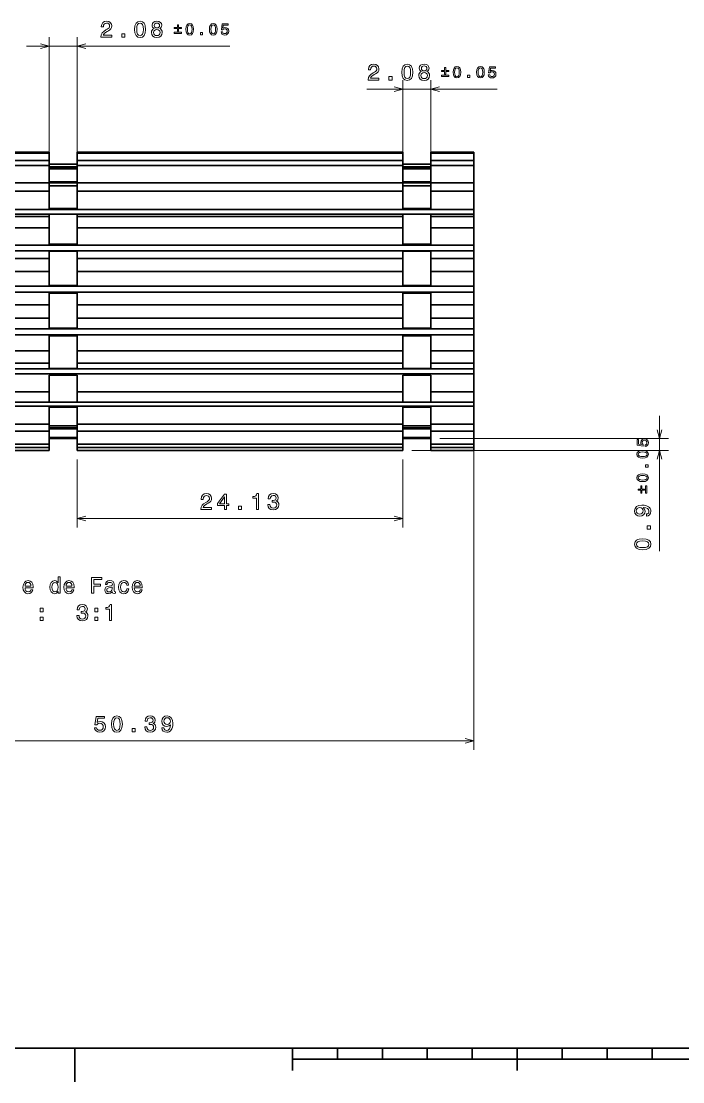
# Model space of a CAD drawing. Extents: x -858 to 594, y 0 to 420.
# Drawn here: x 136.7 to 283.8, y 2.5 to 238.1 of the extents above; entities that cross this region are included whole.
import ezdxf

# ---------------------------------------------------------------- set-up
doc = ezdxf.new("R2010")
doc.units = 0

msp = doc.modelspace()

# ---------------------------------------------------------------- linework, layer by layer
at = {"color": 7, "lineweight": 13}
for p, q in [((142.905975, 208.348877), (142.905975, 234.62178)), ((149.154984, 208.348877), (149.154984, 234.62178)), ((137.905975, 232.62178), (183.085144, 232.62178)), ((213.562073, 223.079788), (242.492249, 223.079788)), ((237.31897, 151.529068), (237.31897, 76.266136)), ((278.586517, 120.414558), (278.586517, 150.454559)), ((229.793976, 145.454559), (280.586517, 145.454559)), ((223.544968, 142.763916), (280.586517, 142.763916)), ((149.154984, 127.65995), (221.544968, 127.65995)), ((86.135406, 78.266136), (237.31897, 78.266136))]:
    msp.add_line(p, q, dxfattribs=at)
at = {"color": 7, "lineweight": 13, "ltscale": 0.418273}
for p, q in [((221.544968, 208.348877), (221.544968, 225.079788)), ((227.793976, 208.348877), (227.793976, 225.079788))]:
    msp.add_line(p, q, dxfattribs=at)
at = {"color": 7, "lineweight": 35}
for p, q in [((99.393982, 209.03952), (142.905975, 209.03952)), ((142.905975, 208.838867), (99.393982, 208.838867)), ((149.154984, 209.03952), (221.544968, 209.03952)), ((221.544968, 208.838867), (149.154984, 208.838867)), ((99.393982, 207.176407), (142.905975, 207.176407)), ((142.905975, 206.07608), (99.393982, 206.07608)), ((149.154984, 207.176407), (221.544968, 207.176407)), ((221.544968, 206.07608), (149.154984, 206.07608)), ((99.393982, 202.251892), (142.905975, 202.251892)), ((142.905975, 200.359604), (99.393982, 200.359604)), ((149.154984, 202.251892), (221.544968, 202.251892)), ((221.544968, 200.359604), (149.154984, 200.359604)), ((86.058983, 196.320297), (237.31897, 196.320297)), ((86.058983, 195.296249), (237.31897, 195.296249)), ((99.393982, 194.748062), (142.905975, 194.748062)), ((149.154984, 194.748062), (221.544968, 194.748062)), ((142.905975, 192.249023), (99.393982, 192.249023)), ((221.544968, 192.249023), (149.154984, 192.249023)), ((86.058983, 188.40741), (237.31897, 188.40741)), ((86.058983, 187.15744), (237.31897, 187.15744)), ((99.393982, 185.399399), (142.905975, 185.399399)), ((149.154984, 185.399399), (221.544968, 185.399399)), ((142.905975, 182.538254), (99.393982, 182.538254)), ((221.544968, 182.538254), (149.154984, 182.538254)), ((86.058983, 179.270386), (237.31897, 179.270386)), ((86.058983, 177.916824), (237.31897, 177.916824)), ((99.393982, 175.121048), (142.905975, 175.121048)), ((149.154984, 175.121048), (221.544968, 175.121048)), ((142.905975, 172.177856), (99.393982, 172.177856)), ((221.544968, 172.177856), (149.154984, 172.177856)), ((86.058983, 169.803604), (237.31897, 169.803604)), ((86.058983, 168.478973), (237.31897, 168.478973)), ((99.393982, 164.919113), (142.905975, 164.919113)), ((149.154984, 164.919113), (221.544968, 164.919113)), ((86.058983, 160.933746), (237.31897, 160.933746)), ((142.905975, 162.181961), (99.393982, 162.181961)), ((221.544968, 162.181961), (149.154984, 162.181961)), ((86.058983, 159.7677), (237.31897, 159.7677)), ((99.393982, 155.792236), (142.905975, 155.792236)), ((149.154984, 155.792236), (221.544968, 155.792236)), ((142.905975, 153.529068), (99.393982, 153.529068)), ((221.544968, 153.529068), (149.154984, 153.529068)), ((86.058983, 152.635742), (237.31897, 152.635742)), ((99.393982, 148.633804), (142.905975, 148.633804)), ((149.154984, 148.633804), (221.544968, 148.633804)), ((142.905975, 147.066162), (99.393982, 147.066162)), ((221.544968, 147.066162), (149.154984, 147.066162)), ((99.393982, 144.144562), (142.905975, 144.144562)), ((149.154984, 144.144562), (221.544968, 144.144562)), ((142.905975, 143.425888), (99.393982, 143.425888)), ((99.393982, 142.763916), (142.905975, 142.763916)), ((221.544968, 143.425888), (149.154984, 143.425888)), ((149.154984, 142.763916), (221.544968, 142.763916)), ((10, 10), (584, 10)), ((197, 7.5), (397, 7.5))]:
    msp.add_line(p, q, dxfattribs=at)
at = {"color": 7, "lineweight": 35, "ltscale": 0.005016}
for p, q in [((142.905975, 208.838867), (142.905975, 209.03952)), ((149.154984, 208.838867), (149.154984, 209.03952)), ((221.544968, 208.838867), (221.544968, 209.03952)), ((227.793976, 208.838867), (227.793976, 209.03952)), ((237.31897, 208.838867), (237.31897, 209.03952))]:
    msp.add_line(p, q, dxfattribs=at)
at = {"color": 7, "lineweight": 35, "ltscale": 0.041562}
for p, q in [((142.905975, 207.176392), (142.905975, 208.838867)), ((149.154984, 207.176392), (149.154984, 208.838867)), ((221.544968, 207.176392), (221.544968, 208.838867)), ((227.793976, 207.176392), (227.793976, 208.838867)), ((237.31897, 207.176392), (237.31897, 208.838867))]:
    msp.add_line(p, q, dxfattribs=at)
at = {"color": 7, "lineweight": 35, "ltscale": 0.238125}
for p, q in [((227.793976, 209.03952), (237.31897, 209.03952)), ((237.31897, 208.838867), (227.793976, 208.838867)), ((227.793976, 207.176407), (237.31897, 207.176407)), ((237.31897, 206.07608), (227.793976, 206.07608)), ((227.793976, 202.251892), (237.31897, 202.251892)), ((237.31897, 200.359604), (227.793976, 200.359604)), ((227.793976, 194.748062), (237.31897, 194.748062)), ((237.31897, 192.249023), (227.793976, 192.249023)), ((227.793976, 185.399399), (237.31897, 185.399399)), ((237.31897, 182.538254), (227.793976, 182.538254)), ((227.793976, 175.121048), (237.31897, 175.121048)), ((237.31897, 172.177856), (227.793976, 172.177856)), ((227.793976, 164.919113), (237.31897, 164.919113)), ((237.31897, 162.181961), (227.793976, 162.181961)), ((227.793976, 155.792236), (237.31897, 155.792236)), ((237.31897, 153.529068), (227.793976, 153.529068)), ((227.793976, 148.633804), (237.31897, 148.633804)), ((237.31897, 147.066162), (227.793976, 147.066162)), ((227.793976, 144.144562), (237.31897, 144.144562)), ((237.31897, 143.425888), (227.793976, 143.425888)), ((227.793976, 142.763916), (237.31897, 142.763916))]:
    msp.add_line(p, q, dxfattribs=at)
at = {"color": 7, "lineweight": 35, "ltscale": 0.027508}
for p, q in [((142.905975, 206.07608), (142.905975, 207.176407)), ((149.154984, 206.07608), (149.154984, 207.176407)), ((221.544968, 206.07608), (221.544968, 207.176407)), ((227.793976, 206.07608), (227.793976, 207.176407)), ((237.31897, 206.07608), (237.31897, 207.176407))]:
    msp.add_line(p, q, dxfattribs=at)
at = {"color": 7, "lineweight": 35, "ltscale": 0.156225}
for p, q in [((142.905975, 206.348877), (149.154984, 206.348877)), ((142.905975, 205.759644), (149.154984, 205.759644)), ((142.905975, 205.571014), (149.154968, 205.571014)), ((142.905975, 205.377808), (149.154984, 205.377808)), ((221.544968, 206.348877), (227.793976, 206.348877)), ((221.544968, 205.759644), (227.793976, 205.759644)), ((221.544968, 205.571014), (227.793961, 205.571014)), ((221.544968, 205.377808), (227.793976, 205.377808)), ((142.905975, 202.456223), (149.154984, 202.456223)), ((142.905975, 202.234467), (149.154968, 202.234467)), ((142.905975, 201.577896), (149.154984, 201.577896)), ((221.544968, 202.456223), (227.793976, 202.456223)), ((221.544968, 202.234467), (227.793961, 202.234467)), ((221.544968, 201.577896), (227.793976, 201.577896)), ((142.905975, 196.553452), (149.154984, 196.553452)), ((221.544968, 196.553452), (227.793976, 196.553452)), ((142.905975, 195.264603), (149.154984, 195.264603)), ((221.544968, 195.264603), (227.793976, 195.264603)), ((142.905975, 188.629166), (149.154984, 188.629166)), ((221.544968, 188.629166), (227.793976, 188.629166)), ((142.905975, 187.055954), (149.154984, 187.055954)), ((221.544968, 187.055954), (227.793976, 187.055954)), ((142.905975, 179.459015), (149.154984, 179.459015)), ((221.544968, 179.459015), (227.793976, 179.459015)), ((142.905975, 177.755447), (149.154984, 177.755447)), ((221.544968, 177.755447), (227.793976, 177.755447)), ((142.905975, 169.940659), (149.154984, 169.940659)), ((221.544968, 169.940659), (227.793976, 169.940659)), ((142.905975, 168.273483), (149.154984, 168.273483)), ((221.544968, 168.273483), (227.793976, 168.273483)), ((142.905975, 161.005798), (149.154984, 161.005798)), ((221.544968, 161.005798), (227.793976, 161.005798)), ((142.905975, 159.538223), (149.154984, 159.538223)), ((221.544968, 159.538223), (227.793976, 159.538223)), ((142.905975, 153.529068), (149.154984, 153.529068)), ((221.544968, 153.529068), (227.793976, 153.529068)), ((142.905975, 152.404739), (149.154984, 152.404739)), ((221.544968, 152.404739), (227.793976, 152.404739)), ((142.905975, 148.242325), (149.154984, 148.242325)), ((142.905975, 147.781219), (149.154968, 147.781219)), ((142.905975, 147.571289), (149.154984, 147.571289)), ((221.544968, 148.242325), (227.793976, 148.242325)), ((221.544968, 147.781219), (227.793961, 147.781219)), ((221.544968, 147.571289), (227.793976, 147.571289)), ((142.905975, 145.663071), (149.154984, 145.663071)), ((142.905975, 145.511032), (149.154984, 145.511032)), ((142.905975, 145.454559), (149.154984, 145.454559)), ((221.544968, 145.663071), (227.793976, 145.663071)), ((221.544968, 145.511032), (227.793976, 145.511032)), ((221.544968, 145.454559), (227.793976, 145.454559))]:
    msp.add_line(p, q, dxfattribs=at)
at = {"color": 7, "lineweight": 35, "ltscale": 0.090496}
for p, q in [((142.905975, 202.456223), (142.905975, 206.07608)), ((149.154984, 202.456223), (149.154984, 206.07608)), ((221.544968, 202.456223), (221.544968, 206.07608)), ((227.793976, 202.456223), (227.793976, 206.07608)), ((142.905975, 188.629166), (142.905975, 192.249023)), ((149.154984, 188.629166), (149.154984, 192.249023)), ((221.544968, 188.629166), (221.544968, 192.249023)), ((227.793976, 188.629166), (227.793976, 192.249023))]:
    msp.add_line(p, q, dxfattribs=at)
at = {"color": 7, "lineweight": 35, "ltscale": 0.09604}
for p, q in [((237.31897, 202.234467), (237.31897, 206.07608)), ((237.31897, 188.40741), (237.31897, 192.249023))]:
    msp.add_line(p, q, dxfattribs=at)
at = {"color": 7, "lineweight": 35, "ltscale": 0.047307}
for p, q in [((142.905975, 200.359604), (142.905975, 202.251892)), ((149.154984, 200.359604), (149.154984, 202.251892)), ((221.544968, 200.359604), (221.544968, 202.251892)), ((227.793976, 200.359604), (227.793976, 202.251892)), ((237.31897, 200.359604), (237.31897, 202.251892))]:
    msp.add_line(p, q, dxfattribs=at)
at = {"color": 7, "lineweight": 35, "ltscale": 0.095154}
for p, q in [((142.905975, 196.553452), (142.905975, 200.359604)), ((149.154984, 196.553452), (149.154984, 200.359604)), ((221.544968, 196.553452), (221.544968, 200.359604)), ((227.793976, 196.553452), (227.793976, 200.359604))]:
    msp.add_line(p, q, dxfattribs=at)
at = {"color": 7, "lineweight": 35, "ltscale": 0.100983}
msp.add_line((237.31897, 196.320297), (237.31897, 200.359604), dxfattribs=at)
at = {"color": 7, "lineweight": 35, "ltscale": 0.025601}
msp.add_line((237.31897, 195.296249), (237.31897, 196.320297), dxfattribs=at)
at = {"color": 7, "lineweight": 35, "ltscale": 0.012914}
for p, q in [((142.905975, 194.748062), (142.905975, 195.264603)), ((149.154984, 194.748062), (149.154984, 195.264603)), ((221.544968, 194.748062), (221.544968, 195.264603)), ((227.793976, 194.748062), (227.793976, 195.264603))]:
    msp.add_line(p, q, dxfattribs=at)
at = {"color": 7, "lineweight": 35, "ltscale": 0.030802}
for p, q in [((142.905975, 193.515991), (142.905975, 194.748062)), ((149.154984, 193.515991), (149.154984, 194.748062)), ((221.544968, 193.515991), (221.544968, 194.748062)), ((227.793976, 193.515991), (227.793976, 194.748062)), ((237.31897, 193.515991), (237.31897, 194.748062))]:
    msp.add_line(p, q, dxfattribs=at)
at = {"color": 7, "lineweight": 35, "ltscale": 0.031674}
for p, q in [((142.905975, 192.249023), (142.905975, 193.515991)), ((149.154984, 192.249023), (149.154984, 193.515991)), ((221.544968, 192.249023), (221.544968, 193.515991)), ((227.793976, 192.249023), (227.793976, 193.515991)), ((237.31897, 192.249023), (237.31897, 193.515991))]:
    msp.add_line(p, q, dxfattribs=at)
at = {"color": 7, "lineweight": 35, "ltscale": 0.013705}
msp.add_line((237.31897, 194.748062), (237.31897, 195.296249), dxfattribs=at)
at = {"color": 7, "lineweight": 35, "ltscale": 0.041414}
for p, q in [((142.905975, 185.399399), (142.905975, 187.055954)), ((149.154984, 185.399399), (149.154984, 187.055954)), ((221.544968, 185.399399), (221.544968, 187.055954)), ((227.793976, 185.399399), (227.793976, 187.055954))]:
    msp.add_line(p, q, dxfattribs=at)
at = {"color": 7, "lineweight": 35, "ltscale": 0.031249}
msp.add_line((237.31897, 187.15744), (237.31897, 188.40741), dxfattribs=at)
at = {"color": 7, "lineweight": 35, "ltscale": 0.043951}
msp.add_line((237.31897, 185.399399), (237.31897, 187.15744), dxfattribs=at)
at = {"color": 7, "lineweight": 35, "ltscale": 0.071529}
for p, q in [((142.905975, 182.538254), (142.905975, 185.399399)), ((149.154984, 182.538254), (149.154984, 185.399399)), ((221.544968, 182.538254), (221.544968, 185.399399)), ((227.793976, 182.538254), (227.793976, 185.399399)), ((237.31897, 182.538254), (237.31897, 185.399399))]:
    msp.add_line(p, q, dxfattribs=at)
at = {"color": 7, "lineweight": 35, "ltscale": 0.076981}
for p, q in [((142.905975, 179.459015), (142.905975, 182.538254)), ((149.154984, 179.459015), (149.154984, 182.538254)), ((221.544968, 179.459015), (221.544968, 182.538254)), ((227.793976, 179.459015), (227.793976, 182.538254))]:
    msp.add_line(p, q, dxfattribs=at)
at = {"color": 7, "lineweight": 35, "ltscale": 0.081697}
msp.add_line((237.31897, 179.270386), (237.31897, 182.538254), dxfattribs=at)
at = {"color": 7, "lineweight": 35, "ltscale": 0.033839}
msp.add_line((237.31897, 177.916824), (237.31897, 179.270386), dxfattribs=at)
at = {"color": 7, "lineweight": 35, "ltscale": 0.06586}
for p, q in [((142.905975, 175.121048), (142.905975, 177.755447)), ((149.154984, 175.121048), (149.154984, 177.755447)), ((221.544968, 175.121048), (221.544968, 177.755447)), ((227.793976, 175.121048), (227.793976, 177.755447))]:
    msp.add_line(p, q, dxfattribs=at)
at = {"color": 7, "lineweight": 35, "ltscale": 0.069894}
msp.add_line((237.31897, 175.121048), (237.31897, 177.916824), dxfattribs=at)
at = {"color": 7, "lineweight": 35, "ltscale": 0.07358}
for p, q in [((142.905975, 172.177856), (142.905975, 175.121048)), ((149.154984, 172.177856), (149.154984, 175.121048)), ((221.544968, 172.177856), (221.544968, 175.121048)), ((227.793976, 172.177856), (227.793976, 175.121048)), ((237.31897, 172.177856), (237.31897, 175.121048))]:
    msp.add_line(p, q, dxfattribs=at)
at = {"color": 7, "lineweight": 35, "ltscale": 0.05593}
for p, q in [((142.905975, 169.940659), (142.905975, 172.177856)), ((149.154984, 169.940659), (149.154984, 172.177856)), ((221.544968, 169.940659), (221.544968, 172.177856)), ((227.793976, 169.940659), (227.793976, 172.177856))]:
    msp.add_line(p, q, dxfattribs=at)
at = {"color": 7, "lineweight": 35, "ltscale": 0.059356}
msp.add_line((237.31897, 169.803604), (237.31897, 172.177856), dxfattribs=at)
at = {"color": 7, "lineweight": 35, "ltscale": 0.033116}
msp.add_line((237.31897, 168.478973), (237.31897, 169.803604), dxfattribs=at)
at = {"color": 7, "lineweight": 35, "ltscale": 0.083859}
for p, q in [((142.905975, 164.919113), (142.905975, 168.273483)), ((149.154984, 164.919113), (149.154984, 168.273483)), ((221.544968, 164.919113), (221.544968, 168.273483)), ((227.793976, 164.919113), (227.793976, 168.273483))]:
    msp.add_line(p, q, dxfattribs=at)
at = {"color": 7, "lineweight": 35, "ltscale": 0.088997}
msp.add_line((237.31897, 164.919113), (237.31897, 168.478973), dxfattribs=at)
at = {"color": 7, "lineweight": 35, "ltscale": 0.068429}
for p, q in [((142.905975, 162.181961), (142.905975, 164.919113)), ((149.154984, 162.181961), (149.154984, 164.919113)), ((221.544968, 162.181961), (221.544968, 164.919113)), ((227.793976, 162.181961), (227.793976, 164.919113)), ((237.31897, 162.181961), (237.31897, 164.919113))]:
    msp.add_line(p, q, dxfattribs=at)
at = {"color": 7, "lineweight": 35, "ltscale": 0.029404}
for p, q in [((142.905975, 161.005798), (142.905975, 162.181961)), ((149.154984, 161.005798), (149.154984, 162.181961)), ((221.544968, 161.005798), (221.544968, 162.181961)), ((227.793976, 161.005798), (227.793976, 162.181961))]:
    msp.add_line(p, q, dxfattribs=at)
at = {"color": 7, "lineweight": 35, "ltscale": 0.031205}
msp.add_line((237.31897, 160.933746), (237.31897, 162.181961), dxfattribs=at)
at = {"color": 7, "lineweight": 35, "ltscale": 0.029151}
msp.add_line((237.31897, 159.7677), (237.31897, 160.933746), dxfattribs=at)
at = {"color": 7, "lineweight": 35, "ltscale": 0.09365}
for p, q in [((142.905975, 155.792236), (142.905975, 159.538223)), ((149.154984, 155.792236), (149.154984, 159.538223)), ((221.544968, 155.792236), (221.544968, 159.538223)), ((227.793976, 155.792236), (227.793976, 159.538223))]:
    msp.add_line(p, q, dxfattribs=at)
at = {"color": 7, "lineweight": 35, "ltscale": 0.099387}
msp.add_line((237.31897, 155.792236), (237.31897, 159.7677), dxfattribs=at)
at = {"color": 7, "lineweight": 35, "ltscale": 0.056579}
for p, q in [((142.905975, 153.529068), (142.905975, 155.792236)), ((149.154984, 153.529068), (149.154984, 155.792236)), ((221.544968, 153.529068), (221.544968, 155.792236)), ((227.793976, 153.529068), (227.793976, 155.792236)), ((237.31897, 153.529068), (237.31897, 155.792236))]:
    msp.add_line(p, q, dxfattribs=at)
at = {"color": 7, "lineweight": 35, "ltscale": 0.022333}
msp.add_line((237.31897, 152.635742), (237.31897, 153.529068), dxfattribs=at)
at = {"color": 7, "lineweight": 35, "ltscale": 0.094273}
for p, q in [((142.905975, 148.633804), (142.905975, 152.404739)), ((149.154984, 148.633804), (149.154984, 152.404739)), ((221.544968, 148.633804), (221.544968, 152.404739)), ((227.793976, 148.633804), (227.793976, 152.404739))]:
    msp.add_line(p, q, dxfattribs=at)
at = {"color": 7, "lineweight": 35, "ltscale": 0.100048}
msp.add_line((237.31897, 148.633804), (237.31897, 152.635742), dxfattribs=at)
at = {"color": 7, "lineweight": 35, "ltscale": 0.039191}
for p, q in [((142.905975, 147.066162), (142.905975, 148.633804)), ((149.154984, 147.066162), (149.154984, 148.633804)), ((221.544968, 147.066162), (221.544968, 148.633804)), ((227.793976, 147.066162), (227.793976, 148.633804)), ((237.31897, 147.066162), (237.31897, 148.633804))]:
    msp.add_line(p, q, dxfattribs=at)
at = {"color": 7, "lineweight": 35, "ltscale": 0.07304}
for p, q in [((142.905975, 144.144562), (142.905975, 147.066162)), ((149.154984, 144.144562), (149.154984, 147.066162)), ((221.544968, 144.144562), (221.544968, 147.066162)), ((227.793976, 144.144562), (227.793976, 147.066162)), ((237.31897, 144.144562), (237.31897, 147.066162))]:
    msp.add_line(p, q, dxfattribs=at)
at = {"color": 7, "lineweight": 35, "ltscale": 0.017967}
for p, q in [((142.905975, 143.425888), (142.905975, 144.144562)), ((149.154984, 143.425888), (149.154984, 144.144562)), ((221.544968, 143.425888), (221.544968, 144.144562)), ((227.793976, 143.425888), (227.793976, 144.144562)), ((237.31897, 143.425888), (237.31897, 144.144562))]:
    msp.add_line(p, q, dxfattribs=at)
at = {"color": 7, "lineweight": 35, "ltscale": 0.016549}
for p, q in [((142.905975, 142.763916), (142.905975, 143.425873)), ((149.154984, 142.763916), (149.154984, 143.425873)), ((221.544968, 142.763916), (221.544968, 143.425873)), ((227.793976, 142.763916), (227.793976, 143.425873)), ((237.31897, 142.763916), (237.31897, 143.425873))]:
    msp.add_line(p, q, dxfattribs=at)
at = {"color": 7, "lineweight": 13, "ltscale": 0.377599}
for p, q in [((149.154984, 140.763916), (149.154984, 125.659943)), ((221.544968, 140.763916), (221.544968, 125.659943))]:
    msp.add_line(p, q, dxfattribs=at)
at = {"color": 7, "lineweight": 35, "ltscale": 0.1875}
msp.add_line((148.600006, 10), (148.600006, 2.5), dxfattribs=at)
at = {"color": 7, "lineweight": 35, "ltscale": 0.125}
for p, q in [((197, 10), (197, 5)), ((247, 10), (247, 5))]:
    msp.add_line(p, q, dxfattribs=at)
at = {"color": 7, "lineweight": 35, "ltscale": 0.0625}
for p, q in [((207, 10), (207, 7.5)), ((217, 10), (217, 7.5)), ((227, 10), (227, 7.5)), ((237, 10), (237, 7.5)), ((257, 10), (257, 7.5)), ((267, 10), (267, 7.5)), ((277, 10), (277, 7.5))]:
    msp.add_line(p, q, dxfattribs=at)
at = {"color": 7, "lineweight": 13}
for points in [[(154.442444, 234.621765), (156.848053, 234.621765), (156.848053, 235.055496), (154.946762, 235.055496), (155.052673, 235.292526), (155.234222, 235.489212), (155.794022, 235.847275), (156.091583, 235.998566), (156.424423, 236.215424), (156.661453, 236.46759), (156.797623, 236.765137), (156.848053, 237.103043), (156.762329, 237.526672), (156.525284, 237.859528), (156.16217, 238.071335), (155.693161, 238.146988), (155.209015, 238.061249), (154.840851, 237.824219), (154.603821, 237.445984), (154.523132, 236.946701), (154.523132, 236.876099), (154.982056, 236.876099), (154.982056, 236.916443), (155.027451, 237.259384), (155.16362, 237.511536), (155.380478, 237.672928), (155.667938, 237.728409), (155.960449, 237.677963), (156.177307, 237.551895), (156.318512, 237.355194), (156.368942, 237.108078), (156.333649, 236.876099), (156.237823, 236.679413), (156.076447, 236.507935), (155.854553, 236.356644), (155.556992, 236.195267), (155.062759, 235.882584), (154.714767, 235.549728), (154.507996, 235.146271), (154.442444, 234.636902)], [(161.929626, 236.331421), (162.005264, 235.539642), (162.242294, 234.974792), (162.620544, 234.631866), (163.145035, 234.520905), (163.66449, 234.631866), (164.04274, 234.974792), (164.274719, 235.539642), (164.355408, 236.331421), (164.274719, 237.118164), (164.178894, 237.430847), (164.04274, 237.688049), (163.66449, 238.030991), (163.145035, 238.146988), (162.620544, 238.030991), (162.242294, 237.683014), (162.005264, 237.118164)], [(166.255707, 236.507935), (165.998505, 236.36673), (165.821991, 236.170044), (165.711029, 235.922928), (165.675735, 235.625366), (165.756424, 235.176529), (165.988419, 234.828537), (166.366653, 234.606644), (166.881073, 234.520905), (167.390427, 234.606644), (167.768677, 234.828537), (168.000671, 235.176529), (168.086395, 235.625366), (168.046051, 235.922928), (167.940155, 236.170044), (167.758591, 236.36673), (167.506424, 236.507935), (167.70816, 236.628967), (167.849365, 236.79541), (167.935104, 236.997131), (167.965363, 237.244247), (167.884674, 237.60231), (167.672852, 237.889786), (167.32991, 238.076385), (166.881073, 238.146988), (166.42717, 238.076385), (166.084244, 237.889786), (165.867371, 237.60231), (165.791733, 237.244247), (165.816956, 236.997131), (165.902679, 236.79541)], [(162.413773, 236.331421), (162.454117, 236.94165), (162.5802, 237.380417), (162.807144, 237.637619), (163.145035, 237.728409), (163.47789, 237.637619), (163.704834, 237.380417), (163.830917, 236.94165), (163.871262, 236.331421), (163.830917, 235.716156), (163.704834, 235.27739), (163.47789, 235.020187), (163.145035, 234.934448), (162.807144, 235.020187), (162.5802, 235.27739), (162.454117, 235.716156)], [(166.159882, 235.635468), (166.205276, 235.902756), (166.351532, 236.104477), (166.578476, 236.235611), (166.881073, 236.280991), (167.178619, 236.235611), (167.405563, 236.104477), (167.551819, 235.902756), (167.602249, 235.635468), (167.551819, 235.347992), (167.405563, 235.131134), (167.178619, 234.989929), (166.881073, 234.944534), (166.578476, 234.989929), (166.351532, 235.131134), (166.205276, 235.347992)], [(166.270828, 237.203903), (166.311188, 237.425812), (166.43222, 237.597275), (166.623856, 237.703186), (166.881073, 237.74353), (167.133224, 237.703186), (167.324875, 237.597275), (167.445908, 237.425812), (167.491302, 237.203903), (167.445908, 236.976959), (167.324875, 236.800446), (167.133224, 236.684448), (166.881073, 236.649155), (166.623856, 236.689499), (166.43222, 236.800446), (166.311188, 236.976959)], [(171.438126, 235.916367), (171.681702, 235.916367), (171.681702, 236.5271), (172.380692, 236.5271), (172.380692, 236.767166), (171.681702, 236.767166), (171.681702, 237.374374), (171.438126, 237.374374), (171.438126, 236.767166), (170.73912, 236.767166), (170.73912, 236.5271), (171.438126, 236.5271)], [(170.73912, 235.676315), (170.73912, 235.432724), (172.380692, 235.432724), (172.380692, 235.676315)], [(173.326096, 236.343536), (173.379059, 235.789276), (173.544983, 235.39389), (173.809753, 235.153839), (174.176895, 235.076172), (174.540512, 235.153839), (174.805283, 235.39389), (174.967667, 235.789276), (175.024155, 236.343536), (174.967667, 236.894257), (174.900604, 237.113129), (174.805283, 237.293167), (174.540512, 237.533234), (174.176895, 237.614426), (173.809753, 237.533234), (173.544983, 237.289642), (173.379059, 236.894257)], [(173.665009, 236.343536), (173.693253, 236.770691), (173.781509, 237.077835), (173.940369, 237.257874), (174.176895, 237.321411), (174.409882, 237.257874), (174.568741, 237.077835), (174.656998, 236.770691), (174.685242, 236.343536), (174.656998, 235.912842), (174.568741, 235.605713), (174.409882, 235.425674), (174.176895, 235.365646), (173.940369, 235.425674), (173.781509, 235.605713), (173.693253, 235.912842)], [(176.548523, 235.146774), (177.03569, 235.146774), (177.03569, 235.672791), (176.548523, 235.672791)], [(178.556534, 236.343536), (178.609482, 235.789276), (178.775406, 235.39389), (179.040176, 235.153839), (179.407318, 235.076172), (179.770935, 235.153839), (180.035706, 235.39389), (180.198105, 235.789276), (180.254578, 236.343536), (180.198105, 236.894257), (180.131027, 237.113129), (180.035706, 237.293167), (179.770935, 237.533234), (179.407318, 237.614426), (179.040176, 237.533234), (178.775406, 237.289642), (178.609482, 236.894257)], [(178.895432, 236.343536), (178.923676, 236.770691), (179.011932, 237.077835), (179.170792, 237.257874), (179.407318, 237.321411), (179.64032, 237.257874), (179.799179, 237.077835), (179.887436, 236.770691), (179.91568, 236.343536), (179.887436, 235.912842), (179.799179, 235.605713), (179.64032, 235.425674), (179.407318, 235.365646), (179.170792, 235.425674), (179.011932, 235.605713), (178.923676, 235.912842)], [(181.147034, 235.785751), (181.224701, 235.496277), (181.39769, 235.27034), (181.651855, 235.12912), (181.976639, 235.076172), (182.333191, 235.139709), (182.612091, 235.312698), (182.788605, 235.588058), (182.855682, 235.941086), (182.79567, 236.269394), (182.626205, 236.5271), (182.361435, 236.693024), (182.019012, 236.753052), (181.754242, 236.710678), (181.549484, 236.594177), (181.648331, 237.254349), (182.721527, 237.254349), (182.721527, 237.543823), (181.411804, 237.543823), (181.217636, 236.24469), (181.500061, 236.24469), (181.704819, 236.410614), (181.966049, 236.470627), (182.191986, 236.431793), (182.364975, 236.318817), (182.474411, 236.145844), (182.513245, 235.923431), (182.474411, 235.701019), (182.361435, 235.528046), (182.188461, 235.41861), (181.966049, 235.379776), (181.778946, 235.40448), (181.634216, 235.485687), (181.528305, 235.612762), (181.475342, 235.785751)], [(159.061035, 234.621765), (159.756989, 234.621765), (159.756989, 235.373215), (159.061035, 235.373215)], [(213.849533, 225.079773), (216.255157, 225.079773), (216.255157, 225.513504), (214.353867, 225.513504), (214.459778, 225.750534), (214.641327, 225.94722), (215.201126, 226.305283), (215.498672, 226.456573), (215.831528, 226.673431), (216.068558, 226.925598), (216.204727, 227.223145), (216.255157, 227.56105), (216.169418, 227.98468), (215.932388, 228.317535), (215.569275, 228.529343), (215.10025, 228.604996), (214.616104, 228.519257), (214.247955, 228.282227), (214.010925, 227.903992), (213.930237, 227.404709), (213.930237, 227.334106), (214.38916, 227.334106), (214.38916, 227.374451), (214.434555, 227.717392), (214.570724, 227.969543), (214.787582, 228.130936), (215.075043, 228.186417), (215.367554, 228.135971), (215.584412, 228.009903), (215.725616, 227.813202), (215.776047, 227.566086), (215.740753, 227.334106), (215.644928, 227.137421), (215.483536, 226.965942), (215.261642, 226.814651), (214.964096, 226.653275), (214.469849, 226.340591), (214.121872, 226.007736), (213.9151, 225.604279), (213.849533, 225.09491)], [(221.336716, 226.789429), (221.412354, 225.99765), (221.649399, 225.4328), (222.027634, 225.089874), (222.552124, 224.978912), (223.071579, 225.089874), (223.449829, 225.4328), (223.681808, 225.99765), (223.762497, 226.789429), (223.681808, 227.576172), (223.585983, 227.888855), (223.449829, 228.146057), (223.071579, 228.488998), (222.552124, 228.604996), (222.027634, 228.488998), (221.649399, 228.141022), (221.412354, 227.576172)], [(225.662796, 226.965942), (225.405594, 226.824738), (225.22908, 226.628052), (225.118118, 226.380936), (225.082825, 226.083374), (225.163513, 225.634537), (225.395508, 225.286545), (225.773743, 225.064651), (226.288147, 224.978912), (226.797516, 225.064651), (227.175766, 225.286545), (227.407745, 225.634537), (227.493484, 226.083374), (227.45314, 226.380936), (227.347229, 226.628052), (227.16568, 226.824738), (226.913513, 226.965942), (227.115234, 227.086975), (227.256454, 227.253418), (227.342194, 227.455139), (227.372452, 227.702255), (227.291748, 228.060318), (227.079941, 228.347794), (226.737, 228.534393), (226.288147, 228.604996), (225.834259, 228.534393), (225.491318, 228.347794), (225.27446, 228.060318), (225.198822, 227.702255), (225.22403, 227.455139), (225.309769, 227.253418)], [(221.820862, 226.789429), (221.861206, 227.399658), (221.987289, 227.838425), (222.214233, 228.095627), (222.552124, 228.186417), (222.884979, 228.095627), (223.111923, 227.838425), (223.238007, 227.399658), (223.278351, 226.789429), (223.238007, 226.174164), (223.111923, 225.735397), (222.884979, 225.478195), (222.552124, 225.392456), (222.214233, 225.478195), (221.987289, 225.735397), (221.861206, 226.174164)], [(225.566971, 226.093475), (225.612366, 226.360764), (225.758606, 226.562485), (225.985565, 226.693619), (226.288147, 226.738998), (226.585709, 226.693619), (226.812653, 226.562485), (226.958908, 226.360764), (227.009338, 226.093475), (226.958908, 225.806), (226.812653, 225.589142), (226.585709, 225.447937), (226.288147, 225.402542), (225.985565, 225.447937), (225.758606, 225.589142), (225.612366, 225.806)], [(225.677917, 227.661911), (225.718262, 227.88382), (225.83931, 228.055283), (226.030945, 228.161194), (226.288147, 228.201538), (226.540314, 228.161194), (226.731949, 228.055283), (226.852997, 227.88382), (226.898392, 227.661911), (226.852997, 227.434967), (226.731949, 227.258453), (226.540314, 227.142456), (226.288147, 227.107162), (226.030945, 227.147507), (225.83931, 227.258453), (225.718262, 227.434967)], [(230.845215, 226.374374), (231.088806, 226.374374), (231.088806, 226.985107), (231.787796, 226.985107), (231.787796, 227.225174), (231.088806, 227.225174), (231.088806, 227.832382), (230.845215, 227.832382), (230.845215, 227.225174), (230.146225, 227.225174), (230.146225, 226.985107), (230.845215, 226.985107)], [(232.7332, 226.801544), (232.786148, 226.247284), (232.952072, 225.851898), (233.216843, 225.611847), (233.583984, 225.53418), (233.947601, 225.611847), (234.212372, 225.851898), (234.374756, 226.247284), (234.431244, 226.801544), (234.374756, 227.352264), (234.307693, 227.571136), (234.212372, 227.751175), (233.947601, 227.991241), (233.583984, 228.072433), (233.216843, 227.991241), (232.952072, 227.74765), (232.786148, 227.352264)], [(233.072098, 226.801544), (233.100342, 227.228699), (233.188599, 227.535843), (233.347458, 227.715881), (233.583984, 227.779419), (233.816986, 227.715881), (233.975845, 227.535843), (234.064102, 227.228699), (234.092346, 226.801544), (234.064102, 226.37085), (233.975845, 226.063721), (233.816986, 225.883682), (233.583984, 225.823654), (233.347458, 225.883682), (233.188599, 226.063721), (233.100342, 226.37085)], [(237.963623, 226.801544), (238.016586, 226.247284), (238.182495, 225.851898), (238.447266, 225.611847), (238.814423, 225.53418), (239.17804, 225.611847), (239.442795, 225.851898), (239.605194, 226.247284), (239.661682, 226.801544), (239.605194, 227.352264), (239.538116, 227.571136), (239.442795, 227.751175), (239.17804, 227.991241), (238.814423, 228.072433), (238.447266, 227.991241), (238.182495, 227.74765), (238.016586, 227.352264)], [(238.302536, 226.801544), (238.330765, 227.228699), (238.419022, 227.535843), (238.577896, 227.715881), (238.814423, 227.779419), (239.047409, 227.715881), (239.206268, 227.535843), (239.294525, 227.228699), (239.322769, 226.801544), (239.294525, 226.37085), (239.206268, 226.063721), (239.047409, 225.883682), (238.814423, 225.823654), (238.577896, 225.883682), (238.419022, 226.063721), (238.330765, 226.37085)], [(240.554123, 226.243759), (240.63179, 225.954285), (240.804779, 225.728348), (241.05896, 225.587128), (241.383743, 225.53418), (241.740295, 225.597717), (242.01918, 225.770706), (242.195694, 226.046066), (242.262772, 226.399094), (242.202759, 226.727402), (242.03331, 226.985107), (241.768539, 227.151031), (241.426102, 227.21106), (241.161331, 227.168686), (240.956573, 227.052185), (241.05542, 227.712357), (242.128616, 227.712357), (242.128616, 228.001831), (240.818893, 228.001831), (240.624741, 226.702698), (240.90715, 226.702698), (241.111908, 226.868622), (241.373154, 226.928635), (241.599091, 226.889801), (241.772064, 226.776825), (241.8815, 226.603851), (241.920334, 226.381439), (241.8815, 226.159027), (241.768539, 225.986053), (241.595551, 225.876617), (241.373154, 225.837784), (241.18605, 225.862488), (241.041306, 225.943695), (240.935394, 226.07077), (240.882446, 226.243759)], [(218.468124, 225.079773), (219.164093, 225.079773), (219.164093, 225.831223), (218.468124, 225.831223)], [(230.146225, 226.134323), (230.146225, 225.890732), (231.787796, 225.890732), (231.787796, 226.134323)], [(235.955612, 225.604782), (236.442795, 225.604782), (236.442795, 226.130798), (235.955612, 226.130798)], [(275.422546, 143.670593), (275.712036, 143.74826), (275.937958, 143.921234), (276.079163, 144.175415), (276.132141, 144.500198), (276.068573, 144.85675), (275.895599, 145.135651), (275.620239, 145.312164), (275.267212, 145.379242), (274.938904, 145.319229), (274.681183, 145.149765), (274.515259, 144.884995), (274.455261, 144.542572), (274.49762, 144.277802), (274.614105, 144.073044), (273.953949, 144.17189), (273.953949, 145.245087), (273.66449, 145.245087), (273.66449, 143.935364), (274.963623, 143.741196), (274.963623, 144.023621), (274.797699, 144.228378), (274.737671, 144.489609), (274.77652, 144.715546), (274.889465, 144.888535), (275.062469, 144.997971), (275.284882, 145.036804), (275.507263, 144.997971), (275.680267, 144.884995), (275.789703, 144.712021), (275.828522, 144.489609), (275.803802, 144.302505), (275.722626, 144.157761), (275.59552, 144.051865), (275.422546, 143.998901)], [(274.864777, 141.080093), (275.419006, 141.133041), (275.814423, 141.298965), (276.054474, 141.563736), (276.132141, 141.930878), (276.054474, 142.294495), (275.814423, 142.559265), (275.419006, 142.721649), (274.864777, 142.778137), (274.314056, 142.721649), (274.095184, 142.654587), (273.915131, 142.559265), (273.675079, 142.294495), (273.593872, 141.930878), (273.675079, 141.563736), (273.918671, 141.298965), (274.314056, 141.133041)], [(274.864777, 141.418991), (274.437592, 141.447235), (274.130463, 141.535492), (273.950439, 141.694351), (273.886871, 141.930878), (273.950439, 142.163879), (274.130463, 142.322739), (274.437592, 142.410995), (274.864777, 142.43924), (275.295471, 142.410995), (275.6026, 142.322739), (275.782623, 142.163879), (275.842651, 141.930878), (275.782623, 141.694351), (275.6026, 141.535492), (275.295471, 141.447235)], [(276.061523, 139.072083), (276.061523, 139.55925), (275.535522, 139.55925), (275.535522, 139.072083)], [(274.864777, 135.849655), (275.419006, 135.902618), (275.814423, 136.068527), (276.054474, 136.333298), (276.132141, 136.700455), (276.054474, 137.064072), (275.814423, 137.328842), (275.419006, 137.491226), (274.864777, 137.547714), (274.314056, 137.491226), (274.095184, 137.424149), (273.915131, 137.328842), (273.675079, 137.064072), (273.593872, 136.700455), (273.675079, 136.333298), (273.918671, 136.068527), (274.314056, 135.902618)], [(274.864777, 136.188568), (274.437592, 136.216797), (274.130463, 136.305054), (273.950439, 136.463928), (273.886871, 136.700455), (273.950439, 136.933441), (274.130463, 137.092316), (274.437592, 137.180573), (274.864777, 137.208801), (275.295471, 137.180573), (275.6026, 137.092316), (275.782623, 136.933441), (275.842651, 136.700455), (275.782623, 136.463928), (275.6026, 136.305054), (275.295471, 136.216797)], [(275.291931, 133.96167), (275.291931, 134.205261), (274.681183, 134.205261), (274.681183, 134.904251), (274.441132, 134.904251), (274.441132, 134.205261), (273.833923, 134.205261), (273.833923, 133.96167), (274.441132, 133.96167), (274.441132, 133.26268), (274.681183, 133.26268), (274.681183, 133.96167)], [(275.531982, 133.26268), (275.775574, 133.26268), (275.775574, 134.904251), (275.531982, 134.904251)], [(176.647385, 129.659943), (179.053009, 129.659943), (179.053009, 130.093658), (177.151703, 130.093658), (177.257614, 130.330688), (177.439178, 130.52739), (177.998978, 130.885452), (178.296524, 131.036743), (178.629379, 131.253601), (178.866409, 131.505768), (179.002579, 131.803314), (179.053009, 132.14122), (178.96727, 132.56485), (178.73024, 132.89769), (178.367126, 133.109512), (177.898102, 133.185165), (177.413956, 133.099426), (177.045792, 132.862396), (176.808762, 132.484146), (176.728073, 131.984879), (176.728073, 131.914276), (177.187012, 131.914276), (177.187012, 131.95462), (177.232407, 132.297562), (177.368561, 132.549713), (177.585419, 132.711105), (177.872879, 132.766571), (178.16539, 132.716141), (178.382263, 132.590057), (178.523468, 132.393372), (178.573898, 132.146255), (178.538589, 131.914276), (178.44278, 131.717575), (178.281387, 131.546112), (178.059494, 131.394821), (177.761932, 131.233429), (177.2677, 130.920746), (176.919724, 130.587906), (176.712952, 130.184448), (176.647385, 129.675079)], [(181.891327, 129.659943), (182.345215, 129.659943), (182.345215, 130.52739), (182.844498, 130.52739), (182.844498, 130.930832), (182.345215, 130.930832), (182.345215, 133.084305), (181.886292, 133.084305), (180.353149, 130.971191), (180.353149, 130.52739), (181.891327, 130.52739)], [(180.776779, 130.930832), (181.891327, 132.499283), (181.891327, 130.930832)], [(188.995209, 129.659943), (189.454147, 129.659943), (189.454147, 133.185165), (189.111206, 133.185165), (189.020432, 132.877533), (188.838882, 132.670746), (188.561493, 132.549713), (188.178223, 132.509369), (188.178223, 132.151306), (188.995209, 132.151306)], [(191.551117, 130.759369), (191.551117, 130.72406), (191.631821, 130.239914), (191.868851, 129.876801), (192.242035, 129.644821), (192.736282, 129.559082), (193.260773, 129.644821), (193.654144, 129.866714), (193.906311, 130.219742), (193.997086, 130.67363), (193.956741, 130.971191), (193.845779, 131.213257), (193.66423, 131.399857), (193.422165, 131.536026), (193.749969, 131.808365), (193.865967, 132.242081), (193.790314, 132.635452), (193.573456, 132.932999), (193.220428, 133.119598), (192.736282, 133.185165), (192.282394, 133.104477), (191.934402, 132.882568), (191.707458, 132.529541), (191.631821, 132.060516), (191.631821, 132.025223), (192.080658, 132.025223), (192.121002, 132.347992), (192.252136, 132.579971), (192.463943, 132.721191), (192.76149, 132.771622), (193.023743, 132.731277), (193.215378, 132.625366), (193.331375, 132.453888), (193.37677, 132.221909), (193.331375, 131.974792), (193.210342, 131.808365), (192.998535, 131.707504), (192.71106, 131.677231), (192.514374, 131.682281), (192.514374, 131.283859), (192.76149, 131.293945), (193.079224, 131.248566), (193.316254, 131.127518), (193.457458, 130.930832), (193.507889, 130.67363), (193.452423, 130.381134), (193.306168, 130.164276), (193.074173, 130.028107), (192.766541, 129.982712), (192.448822, 130.033142), (192.216827, 130.184448), (192.070572, 130.426514), (192.015106, 130.759369)], [(185.001984, 129.659943), (185.697952, 129.659943), (185.697952, 130.411392), (185.001984, 130.411392)], [(275.719086, 128.194229), (276.117493, 128.269882), (276.42514, 128.48674), (276.616791, 128.829681), (276.687378, 129.283569), (276.6521, 129.581116), (276.56131, 129.848419), (276.404968, 130.075363), (276.183075, 130.266998), (275.905701, 130.418304), (275.562744, 130.529251), (275.169373, 130.594818), (274.715485, 130.620026), (274.004395, 130.534286), (273.484955, 130.28717), (273.172272, 129.893799), (273.06131, 129.354172), (273.1521, 128.85994), (273.394165, 128.48674), (273.767365, 128.244659), (274.236389, 128.163971), (274.72052, 128.244659), (275.088684, 128.481705), (275.320679, 128.834717), (275.396332, 129.283569), (275.300507, 129.757629), (275.007996, 130.115707), (275.56778, 130.035019), (275.966217, 129.873627), (276.203247, 129.626511), (276.2789, 129.28862), (276.243591, 129.026367), (276.132629, 128.834717), (275.956116, 128.708649), (275.719086, 128.658218)], [(274.231323, 128.653168), (273.918671, 128.703598), (273.671539, 128.844818), (273.515198, 129.066711), (273.459717, 129.354172), (273.515198, 129.651733), (273.671539, 129.878677), (273.913605, 130.019882), (274.226288, 130.075363), (274.544006, 130.019882), (274.781036, 129.878677), (274.927307, 129.646683), (274.977722, 129.33905), (274.927307, 129.061676), (274.781036, 128.844818), (274.549072, 128.703598)], [(276.586517, 125.320602), (276.586517, 126.016571), (275.835083, 126.016571), (275.835083, 125.320602)], [(274.876862, 120.717148), (275.668671, 120.792801), (276.23349, 121.029831), (276.576447, 121.408073), (276.687378, 121.932571), (276.576447, 122.452026), (276.23349, 122.830261), (275.668671, 123.062248), (274.876862, 123.142944), (274.090118, 123.062248), (273.777435, 122.966431), (273.520233, 122.830261), (273.177307, 122.452026), (273.06131, 121.932571), (273.177307, 121.408073), (273.525299, 121.029831), (274.090118, 120.792801)], [(274.876862, 121.201302), (274.266632, 121.241646), (273.827881, 121.367729), (273.570679, 121.594673), (273.479889, 121.932571), (273.570679, 122.265419), (273.827881, 122.492371), (274.266632, 122.618446), (274.876862, 122.658798), (275.492157, 122.618446), (275.930908, 122.492371), (276.18811, 122.265419), (276.273834, 121.932571), (276.18811, 121.594673), (275.930908, 121.367729), (275.492157, 121.241646)], [(137.573242, 112.270599), (139.34845, 112.270599), (139.353485, 112.477371), (139.272797, 113.057343), (139.050903, 113.491066), (138.697876, 113.753311), (138.228851, 113.849129), (137.769928, 113.748268), (137.416901, 113.465843), (137.189941, 113.006912), (137.109253, 112.401726), (137.184906, 111.78141), (137.41185, 111.327515), (137.759827, 111.045097), (138.21373, 110.94928), (138.607101, 111.014839), (138.929871, 111.18631), (139.166901, 111.458641), (139.303055, 111.821754), (138.864304, 111.821754), (138.773529, 111.620026), (138.642395, 111.468727), (138.269196, 111.347694), (137.981735, 111.403168), (137.764877, 111.579681), (137.623672, 111.867142), (137.573242, 112.25547)], [(137.573242, 112.643799), (137.628708, 112.991783), (137.764877, 113.248985), (137.971649, 113.405327), (138.243988, 113.4608), (138.511276, 113.405327), (138.718048, 113.248985), (138.844131, 112.991783), (138.889511, 112.643799)], [(144.921219, 111.463684), (144.921219, 111.045097), (145.365021, 111.045097), (145.365021, 114.666138), (144.926254, 114.666138), (144.926254, 113.339767), (144.588364, 113.723053), (144.381592, 113.813828), (144.144562, 113.849129), (143.715881, 113.748268), (143.383026, 113.465843), (143.166168, 113.011955), (143.090515, 112.401726), (143.166168, 111.791496), (143.383026, 111.332558), (143.715881, 111.045097), (144.144562, 110.94928), (144.381592, 110.984581), (144.593399, 111.075356)], [(144.220215, 113.450714), (144.512711, 113.380112), (144.734619, 113.183426), (144.865738, 112.855614), (144.916168, 112.401726), (144.865738, 111.942795), (144.734619, 111.614983), (144.512711, 111.413254), (144.220215, 111.347694), (143.942825, 111.413254), (143.731018, 111.614983), (143.589798, 111.947838), (143.544418, 112.401726), (143.589798, 112.850571), (143.731018, 113.178383), (143.942825, 113.380112)], [(146.681305, 112.270599), (148.456512, 112.270599), (148.461563, 112.477371), (148.380859, 113.057343), (148.158966, 113.491066), (147.805939, 113.753311), (147.336914, 113.849129), (146.877991, 113.748268), (146.524963, 113.465843), (146.298019, 113.006912), (146.217316, 112.401726), (146.292969, 111.78141), (146.519913, 111.327515), (146.867905, 111.045097), (147.321793, 110.94928), (147.715164, 111.014839), (148.037933, 111.18631), (148.274963, 111.458641), (148.411133, 111.821754), (147.972366, 111.821754), (147.881592, 111.620026), (147.750458, 111.468727), (147.377258, 111.347694), (147.089798, 111.403168), (146.87294, 111.579681), (146.731735, 111.867142), (146.681305, 112.25547)], [(146.681305, 112.643799), (146.736771, 112.991783), (146.87294, 113.248985), (147.079712, 113.405327), (147.352051, 113.4608), (147.619339, 113.405327), (147.826111, 113.248985), (147.952194, 112.991783), (147.997589, 112.643799)], [(152.375107, 111.045097), (152.844116, 111.045097), (152.844116, 112.653885), (154.316742, 112.653885), (154.316742, 113.072472), (152.844116, 113.072472), (152.844116, 114.121468), (154.654633, 114.121468), (154.654633, 114.545097), (152.375107, 114.545097)], [(157.009827, 111.398125), (157.009827, 111.382996), (157.035049, 111.211525), (157.110687, 111.090485), (157.428421, 110.994667), (157.675537, 111.035011), (157.675537, 111.377953), (157.569626, 111.362823), (157.428421, 111.428383), (157.403198, 111.630112), (157.403198, 113.032127), (157.342682, 113.390198), (157.166168, 113.642357), (156.858536, 113.793655), (156.424805, 113.849129), (156.00119, 113.788612), (155.688507, 113.617142), (155.491821, 113.349854), (155.426254, 112.996826), (155.426254, 112.966568), (155.824677, 112.966568), (155.85997, 113.178383), (155.970917, 113.329681), (156.152481, 113.420456), (156.409683, 113.455757), (156.656799, 113.430542), (156.833313, 113.354897), (156.939224, 113.22377), (156.974518, 113.042213), (156.954346, 112.830399), (156.873657, 112.724495), (156.671936, 112.674057), (156.293686, 112.633713), (155.85997, 112.542938), (155.552338, 112.381554), (155.370789, 112.129395), (155.315308, 111.756195), (155.365738, 111.42334), (155.522079, 111.176224), (155.774231, 111.019882), (156.122223, 110.964409), (156.591248, 111.070313)], [(160.16185, 112.855614), (160.600601, 112.855614), (160.509827, 113.259071), (160.292969, 113.576797), (159.955078, 113.773483), (159.516312, 113.849129), (159.032166, 113.748268), (158.664001, 113.465843), (158.432022, 113.006912), (158.351318, 112.39164), (158.426971, 111.78141), (158.653915, 111.327515), (159.011993, 111.045097), (159.50119, 110.94928), (159.934906, 111.024925), (160.272797, 111.23674), (160.504791, 111.569595), (160.605652, 112.013397), (160.182022, 112.013397), (160.106369, 111.73098), (159.965164, 111.519157), (159.763428, 111.388039), (159.516312, 111.347694), (159.208679, 111.413254), (158.986771, 111.614983), (158.850601, 111.942795), (158.805222, 112.406769), (158.850601, 112.860657), (158.991821, 113.188469), (159.218765, 113.390198), (159.516312, 113.4608), (159.778564, 113.415413), (159.97525, 113.299423), (160.106369, 113.10778)], [(161.86142, 112.270599), (163.636627, 112.270599), (163.641663, 112.477371), (163.560974, 113.057343), (163.339081, 113.491066), (162.986053, 113.753311), (162.517029, 113.849129), (162.058105, 113.748268), (161.705078, 113.465843), (161.478119, 113.006912), (161.39743, 112.401726), (161.473083, 111.78141), (161.700027, 111.327515), (162.048004, 111.045097), (162.501892, 110.94928), (162.895279, 111.014839), (163.218048, 111.18631), (163.455078, 111.458641), (163.591248, 111.821754), (163.152481, 111.821754), (163.061707, 111.620026), (162.930573, 111.468727), (162.557373, 111.347694), (162.269913, 111.403168), (162.053055, 111.579681), (161.911835, 111.867142), (161.86142, 112.25547)], [(161.86142, 112.643799), (161.916885, 112.991783), (162.053055, 113.248985), (162.259827, 113.405327), (162.532166, 113.4608), (162.799454, 113.405327), (163.006226, 113.248985), (163.132309, 112.991783), (163.177689, 112.643799)], [(156.959396, 111.993225), (156.89888, 111.73098), (156.737488, 111.529243), (156.495422, 111.398125), (156.197876, 111.352737), (156.006226, 111.377953), (155.870056, 111.458641), (155.784332, 111.599854), (155.759109, 111.796539), (155.779282, 111.973053), (155.85997, 112.099129), (156.182739, 112.240341), (156.591248, 112.300858), (156.959396, 112.421898)], [(149.102051, 106.097694), (149.102051, 106.062386), (149.182739, 105.578239), (149.419769, 105.215126), (149.792969, 104.983139), (150.287201, 104.8974), (150.811707, 104.983139), (151.205078, 105.20504), (151.457245, 105.558067), (151.548019, 106.011955), (151.50766, 106.309509), (151.396713, 106.551582), (151.215164, 106.738182), (150.973083, 106.874352), (151.300903, 107.146683), (151.416885, 107.580399), (151.341248, 107.97377), (151.12439, 108.271324), (150.771362, 108.457924), (150.287201, 108.523483), (149.833313, 108.442795), (149.485336, 108.220894), (149.258392, 107.867867), (149.182739, 107.398842), (149.182739, 107.363541), (149.631592, 107.363541), (149.671936, 107.68631), (149.803055, 107.918297), (150.014877, 108.059509), (150.312424, 108.10994), (150.574677, 108.069595), (150.766312, 107.963684), (150.882309, 107.792213), (150.927704, 107.560226), (150.882309, 107.31311), (150.761276, 107.146683), (150.549454, 107.045822), (150.261993, 107.015556), (150.065308, 107.020599), (150.065308, 106.622185), (150.312424, 106.632271), (150.630142, 106.586884), (150.867188, 106.465851), (151.008392, 106.269165), (151.058823, 106.011955), (151.003342, 105.719452), (150.857086, 105.502594), (150.625107, 105.366425), (150.317474, 105.321037), (149.999741, 105.371468), (149.767761, 105.522766), (149.621506, 105.764839), (149.566025, 106.097694)], [(156.354218, 104.998268), (156.813141, 104.998268), (156.813141, 108.523483), (156.4702, 108.523483), (156.379425, 108.215851), (156.197876, 108.009079), (155.920486, 107.888039), (155.537201, 107.847694), (155.537201, 107.489624), (156.354218, 107.489624)], [(140.916901, 106.95504), (141.612854, 106.95504), (141.612854, 107.706482), (140.916901, 107.706482)], [(153.060974, 106.95504), (153.756943, 106.95504), (153.756943, 107.706482), (153.060974, 107.706482)], [(140.916901, 104.998268), (141.612854, 104.998268), (141.612854, 105.74971), (140.916901, 105.74971)], [(153.060974, 104.998268), (153.756943, 104.998268), (153.756943, 105.74971), (153.060974, 105.74971)], [(153.004425, 81.178963), (153.115372, 80.765411), (153.362488, 80.44265), (153.725601, 80.240913), (154.189575, 80.165268), (154.698944, 80.256042), (155.097366, 80.503166), (155.349518, 80.896538), (155.445343, 81.400864), (155.359619, 81.869881), (155.117538, 82.238037), (154.739304, 82.475067), (154.250092, 82.560799), (153.871857, 82.500282), (153.579346, 82.333855), (153.720551, 83.276939), (155.253693, 83.276939), (155.253693, 83.690483), (153.382675, 83.690483), (153.105286, 81.834572), (153.508743, 81.834572), (153.801254, 82.071609), (154.174454, 82.157341), (154.497223, 82.101868), (154.744339, 81.940483), (154.900665, 81.693367), (154.956146, 81.375641), (154.900665, 81.057922), (154.739304, 80.810806), (154.492172, 80.654457), (154.174454, 80.598984), (153.907166, 80.634293), (153.700394, 80.750282), (153.549088, 80.931839), (153.47345, 81.178963)], [(156.775757, 81.975792), (156.851395, 81.183998), (157.088425, 80.619164), (157.466675, 80.276222), (157.991165, 80.165268), (158.51062, 80.276222), (158.88887, 80.619164), (159.12085, 81.183998), (159.201538, 81.975792), (159.12085, 82.762527), (159.025024, 83.075211), (158.88887, 83.33242), (158.51062, 83.675354), (157.991165, 83.791351), (157.466675, 83.675354), (157.088425, 83.32737), (156.851395, 82.762527)], [(157.259903, 81.975792), (157.300247, 82.586014), (157.426331, 83.02478), (157.653275, 83.281982), (157.991165, 83.372765), (158.32402, 83.281982), (158.550964, 83.02478), (158.677048, 82.586014), (158.717392, 81.975792), (158.677048, 81.360512), (158.550964, 80.921753), (158.32402, 80.664551), (157.991165, 80.578812), (157.653275, 80.664551), (157.426331, 80.921753), (157.300247, 81.360512)], [(164.192337, 81.365555), (164.192337, 81.330254), (164.27301, 80.8461), (164.510056, 80.482994), (164.883255, 80.251007), (165.377487, 80.165268), (165.901978, 80.251007), (166.295364, 80.472908), (166.547516, 80.825935), (166.63829, 81.279823), (166.597946, 81.577377), (166.487, 81.819443), (166.305435, 82.00605), (166.06337, 82.142212), (166.391174, 82.414551), (166.507172, 82.848267), (166.431519, 83.241638), (166.214661, 83.539192), (165.861633, 83.725784), (165.377487, 83.791351), (164.923599, 83.710655), (164.575607, 83.488754), (164.348679, 83.135727), (164.27301, 82.66671), (164.27301, 82.631409), (164.721863, 82.631409), (164.762222, 82.95417), (164.893341, 83.186165), (165.105148, 83.32737), (165.40271, 83.377808), (165.664948, 83.337456), (165.856598, 83.231552), (165.972595, 83.060081), (166.017975, 82.828094), (165.972595, 82.580978), (165.851563, 82.414551), (165.63974, 82.313683), (165.35228, 82.283424), (165.155579, 82.288467), (165.155579, 81.890053), (165.40271, 81.900139), (165.720428, 81.854752), (165.957458, 81.733711), (166.098663, 81.537025), (166.149109, 81.279823), (166.093628, 80.98732), (165.947372, 80.770454), (165.715378, 80.634293), (165.407745, 80.588905), (165.090027, 80.639328), (164.858032, 80.790627), (164.711777, 81.032707), (164.656296, 81.365555)], [(167.988876, 81.133568), (168.064529, 80.735153), (168.281372, 80.427521), (168.624329, 80.235878), (169.078201, 80.165268), (169.375763, 80.200569), (169.643051, 80.291351), (169.869995, 80.447685), (170.061646, 80.669586), (170.212936, 80.946968), (170.323883, 81.289909), (170.38945, 81.683281), (170.414658, 82.137177), (170.328934, 82.848267), (170.081818, 83.367714), (169.688431, 83.680397), (169.148819, 83.791351), (168.654587, 83.700577), (168.281372, 83.458496), (168.039307, 83.085297), (167.958618, 82.616272), (168.039307, 82.132126), (168.276337, 81.763969), (168.629364, 81.531982), (169.078201, 81.456337), (169.552277, 81.552155), (169.910339, 81.844666), (169.829651, 81.284866), (169.668274, 80.886452), (169.421158, 80.649422), (169.083252, 80.573769), (168.821014, 80.60907), (168.629364, 80.720024), (168.503281, 80.896538), (168.45285, 81.133568)], [(168.447815, 82.621323), (168.498245, 82.934006), (168.63945, 83.181122), (168.861359, 83.337456), (169.148819, 83.392937), (169.446365, 83.337456), (169.673309, 83.181122), (169.814529, 82.939041), (169.869995, 82.626366), (169.814529, 82.30864), (169.673309, 82.071609), (169.44133, 81.925354), (169.133682, 81.874924), (168.856308, 81.925354), (168.63945, 82.071609), (168.498245, 82.303596)], [(161.379211, 80.266136), (162.07518, 80.266136), (162.07518, 81.017578), (161.379211, 81.017578)]]:
    msp.add_lwpolyline(points, close=True, dxfattribs=at)
for points in [[(140.974121, 232.104141), (142.905975, 232.62178), (140.974121, 233.13942)], [(151.086838, 233.13942), (149.154984, 232.62178), (151.086838, 232.104141)], [(219.613129, 222.562149), (221.544968, 223.079788), (219.613129, 223.597427)], [(229.72583, 223.597427), (227.793976, 223.079788), (229.72583, 222.562149)], [(278.068878, 147.386414), (278.586517, 145.454559), (279.104156, 147.386414)], [(279.104156, 140.832062), (278.586517, 142.763916), (278.068878, 140.832062)], [(151.086838, 128.177582), (149.154984, 127.65995), (151.086838, 127.142311)], [(219.613129, 127.142311), (221.544968, 127.65995), (219.613129, 128.177582)], [(235.387115, 77.748497), (237.31897, 78.266136), (235.387115, 78.783775)]]:
    msp.add_lwpolyline(points, dxfattribs=at)

doc.saveas('drawing.dxf')
